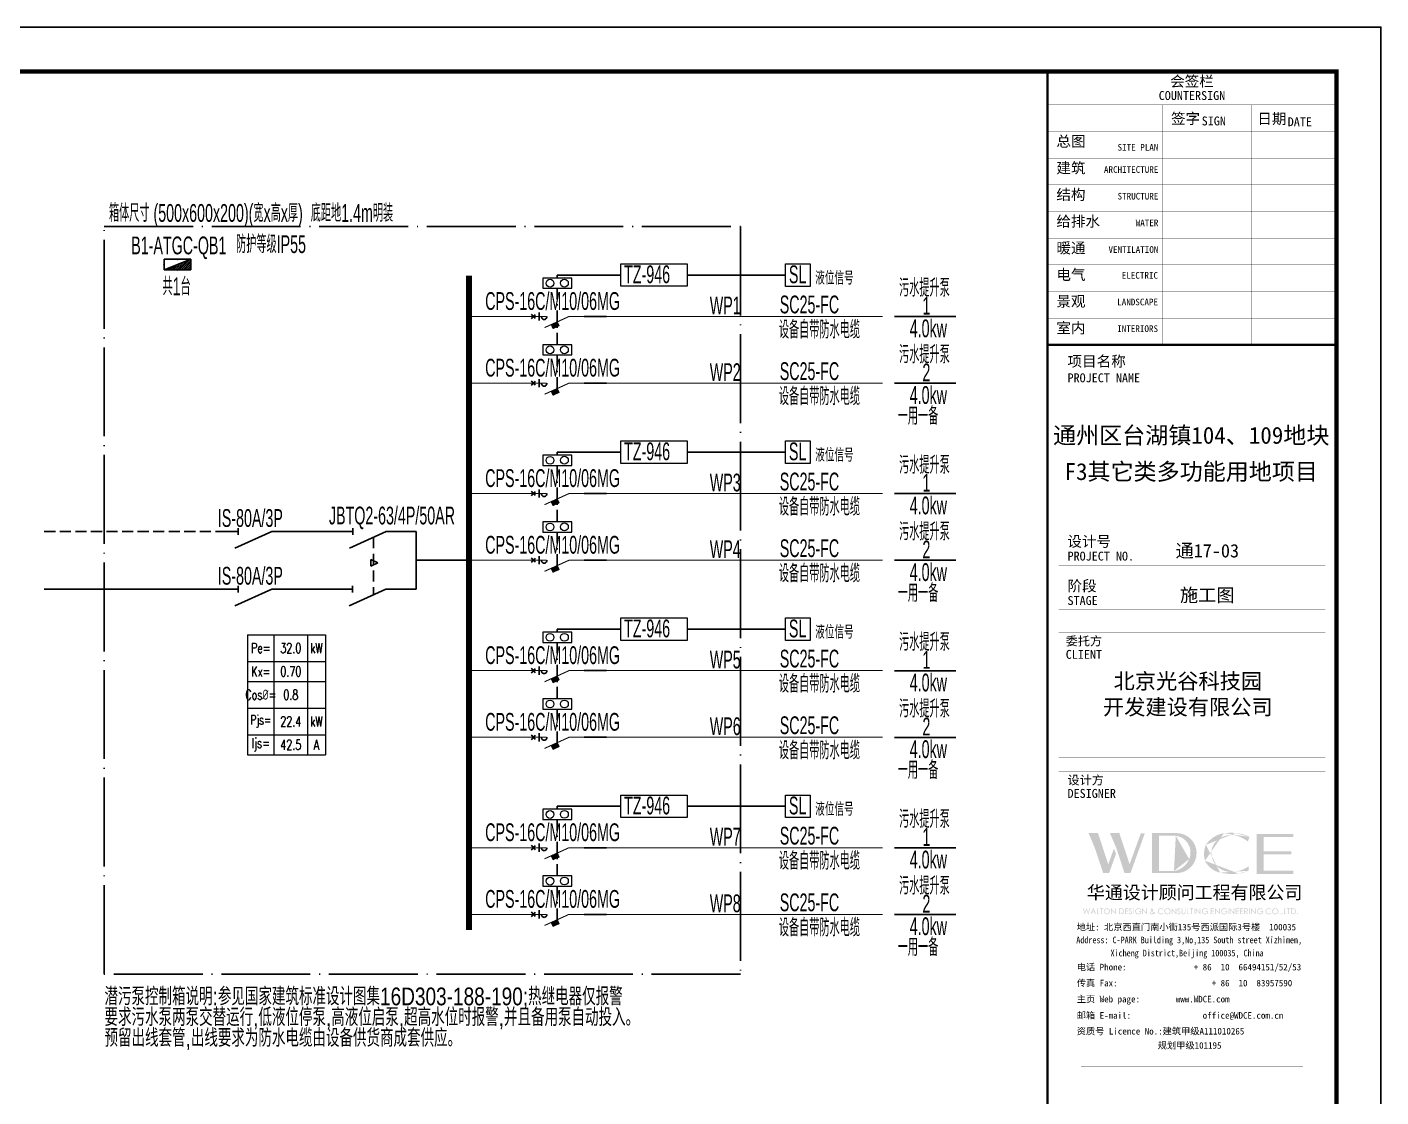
# Model space of a CAD drawing. Extents: x 776418 to 2076422, y -1170708 to 498544.
# Drawn here: x 983075 to 1013531, y -764320 to -740248 of the extents above; entities that cross this region are included whole.
import ezdxf
from ezdxf.enums import TextEntityAlignment as Align

# ---------------------------------------------------------------- set-up
doc = ezdxf.new("R2010")
doc.units = 0
doc.header["$LTSCALE"] = 1000
doc.header["$MEASUREMENT"] = 0
for name, pattern in [('CONTINOUS', [0]), ('DASH', [0.35, 0.25, -0.1]), ('DASHDOT2', [0.5, 0.25, -0.125, 0, -0.125]), ('DOTE', [2.42, 2, -0.2, 0.02, -0.2]), ('HIDDEN', [0.375, 0.25, -0.125])]:
    doc.linetypes.add(name, pattern=pattern)
doc.layers.get('0').update_dxf_attribs({"linetype": 'CONTINUOUS'})
doc.layers.get('Defpoints').update_dxf_attribs({"linetype": 'CONTINUOUS'})
for name, color, linetype in [('D-TEXT', 7, 'CONTINUOUS'), ('DQ', 255, 'CONTINOUS'), ('ELEMENT', 3, 'CONTINUOUS'), ('EQUIP-箱柜', 3, 'CONTINUOUS'), ('SHEET_LINE', 6, 'CONTINUOUS'), ('SHEET_TEXT', 7, 'CONTINUOUS'), ('TEL_TITLE', 7, 'CONTINUOUS'), ('WIRE-母线', 6, 'CONTINUOUS'), ('WIRE-照明', 1, 'CONTINUOUS'), ('WIRE-系统', 4, 'CONTINUOUS'), ('字', 7, 'CONTINUOUS')]:
    doc.layers.add(name, color=color, linetype=linetype)
doc.layers.add('层1', color=7, linetype='CONTINUOUS', lineweight=0)
doc.styles.add('_JD', font='ros.shx', dxfattribs={"width": 0.8, "bigfont": 'JD.shx'})
doc.styles.add('_TCH_LABEL', font='COMPLEX', dxfattribs={"bigfont": 'GBCBIG'})
doc.styles.add('_TEL_DIM', font='SIMPLEX', dxfattribs={"width": 0.7, "height": 3.5, "bigfont": 'HZTXT'})
doc.styles.add('DIM_FONT', font='SIMPLEX', dxfattribs={"width": 0.7, "bigfont": 'GBCBIG'})
doc.styles.get("Standard").update_dxf_attribs({"font": 'gbenor.shx', "bigfont": 'gbcbig.shx'})
doc.styles.add('华文细黑', font='STXIHEI.TTF')

# ---------------------------------------------------------------- blocks, each defined once
blk = doc.blocks.new('A$C69861949')
at = {"ltscale": 0.001}
h = blk.add_hatch(color=1, dxfattribs=at)
edge = h.paths.add_edge_path()
edge.add_line((6.19, 4.5), (5.72, 5.69))
edge.add_line((5.72, 5.69), (4.44, 2.16))
edge.add_line((4.44, 2.16), (2.13, 9.19))
edge.add_line((2.13, 9.19), (0, 9.19))
edge.add_arc((-16.38, 0.19), 18.69, 17.5872, 28.7762, ccw=False)
edge.add_line((1.43, 5.84), (3.29, 0.2))
edge.add_line((3.29, 0.2), (4.63, 0.2))
edge.add_line((4.63, 0.2), (6.19, 4.5))
h = blk.add_hatch(color=256, dxfattribs=at)
edge = h.paths.add_edge_path()
edge.add_line((12.68, 9.16), (11.78, 9.16))
edge.add_line((11.78, 9.16), (9.25, 2.16))
edge.add_line((9.25, 2.16), (6.94, 9.19))
edge.add_line((6.94, 9.19), (4.81, 9.19))
edge.add_arc((-11.57, 0.19), 18.69, 17.5872, 28.7762, ccw=False)
edge.add_line((6.25, 5.84), (8.1, 0.2))
edge.add_line((8.1, 0.2), (9.45, 0.2))
edge.add_line((9.45, 0.2), (12.68, 9.16))
h = blk.add_hatch(color=256, dxfattribs=at)
edge = h.paths.add_edge_path(flags=16)
edge.add_line((15.83, 8.57), (19.63, 8.57))
edge.add_arc((19.17, 4.82), 3.78, -23.1418, 82.9442, ccw=False)
edge.add_arc((18.56, 5.02), 4.42, 278.685, 337.5263, ccw=False)
edge.add_line((19.22, 0.65), (15.83, 0.65))
edge.add_line((15.83, 0.65), (15.83, 8.57))
edge = h.paths.add_edge_path()
edge.add_line((19.82, 9.18), (14.31, 9.18))
edge.add_line((14.31, 9.18), (14.31, 0.18))
edge.add_line((14.31, 0.18), (19.82, 0.18))
edge.add_arc((19.82, 4.68), 4.5, 270, 450)
h = blk.add_hatch(color=256, dxfattribs=at)
edge = h.paths.add_edge_path()
edge.add_arc((32.12, 5.29), 4.85, 246.0393, 272.6902)
edge.add_arc((32.04, 6.93), 6.49, 272.7072, 286.0208)
edge.add_arc((32.38, 6.77), 6.25, 283.4194, 305.53)
edge.add_line((36.01, 1.68), (36.01, 0.69))
edge.add_arc((32.99, 7.2), 7.17, 276.4266, 294.9218, ccw=False)
edge.add_arc((32.35, 12.88), 12.89, 257.7178, 276.4266, ccw=False)
edge.add_arc((30.66, 5.12), 4.95, 205.7856, 257.7178, ccw=False)
edge.add_arc((31.4, 4.47), 5.41, 157.6279, 196.1138, ccw=False)
edge.add_arc((31.4, 3.21), 6.01, 98.7561, 146.4478, ccw=False)
edge.add_arc((31.98, -1.34), 10.59, 83.9971, 98.116, ccw=False)
edge.add_arc((32.42, 0.85), 8.38, 63.158, 85.4353, ccw=False)
edge.add_line((36.21, 8.32), (35.86, 7.28))
edge.add_arc((31.06, 1.12), 7.81, 52.0262, 73.2155)
edge.add_arc((32.2, 4.92), 3.84, 73.2155, 96.604)
edge.add_arc((32.39, 3.31), 5.47, 96.604, 125.55)
edge.add_arc((31.35, 4.76), 3.68, 125.55, 164.03)
edge.add_arc((31.71, 4.66), 4.06, 164.03, 213.6257)
edge.add_arc((31.98, 4.83), 4.37, 213.6257, 245.272)
blk.add_hatch(color=256, dxfattribs=at).paths.add_polyline_path([(45.65, 5.06), (39.44, 5.06), (39.44, 8.3), (46.09, 8.3), (46.09, 9.01), (37.82, 9.01), (37.82, 0), (46.09, 0), (46.09, 0.7), (39.44, 0.7), (39.44, 4.41), (45.65, 4.41)])
blk = doc.blocks.new('A$C51FB5BAD')
at = {"layer": 'SHEET_TEXT'}
h = blk.add_hatch(color=256, dxfattribs=at)
h.paths.add_polyline_path([(-886, -18950), (-883, -18943), (-875, -18940), (-867, -18943), (-864, -18950), (-867, -18958), (-875, -18961), (-883, -18958)])
h.paths.add_polyline_path([(-994, -18829), (-1021, -18829), (-1021, -18959), (-980, -18959), (-972, -18959), (-959, -18957), (-949, -18955), (-941, -18951), (-1009, -18947), (-1009, -18842), (-999, -18842), (-943, -18838), (-954, -18833), (-959, -18832), (-968, -18830), (-980, -18829)])
h.paths.add_polyline_path([(-943, -18838), (-999, -18842), (-997, -18842), (-984, -18842), (-973, -18843), (-964, -18844), (-963, -18844), (-952, -18848), (-943, -18854), (-943, -18854), (-935, -18862), (-930, -18872), (-929, -18874), (-926, -18884), (-925, -18896), (-925, -18896), (-926, -18908), (-929, -18918), (-934, -18927), (-941, -18935), (-949, -18941), (-959, -18944), (-960, -18944), (-968, -18946), (-980, -18946), (-994, -18947), (-1009, -18947), (-941, -18951), (-933, -18946), (-926, -18938), (-919, -18929), (-919, -18928), (-915, -18918), (-913, -18907), (-912, -18896), (-912, -18889), (-914, -18878), (-917, -18868), (-918, -18864), (-924, -18854), (-931, -18846), (-934, -18844)])
h.paths.add_polyline_path([(-1040, -18829), (-1111, -18829), (-1111, -18842), (-1082, -18842), (-1082, -18959), (-1069, -18959), (-1069, -18842), (-1040, -18842)])
h.paths.add_polyline_path([(-1168, -18829), (-1181, -18829), (-1181, -18959), (-1118, -18959), (-1118, -18946), (-1168, -18946)])
h.paths.add_polyline_path([(-1221, -18935), (-1209, -18941), (-1227, -18974), (-1236, -18970)])
h.paths.add_polyline_path([(-1281, -18950), (-1277, -18943), (-1270, -18940), (-1262, -18943), (-1259, -18950), (-1262, -18958), (-1270, -18961), (-1277, -18958)])
h.paths.add_polyline_path([(-1377, -18826), (-1378, -18826), (-1390, -18827), (-1400, -18830), (-1410, -18835), (-1412, -18836), (-1376, -18838), (-1365, -18839), (-1355, -18842), (-1346, -18848), (-1337, -18855), (-1330, -18863), (-1325, -18872), (-1322, -18883), (-1321, -18894), (-1321, -18894), (-1322, -18906), (-1325, -18916), (-1330, -18925), (-1337, -18934), (-1345, -18941), (-1354, -18946), (-1365, -18949), (-1376, -18949), (-1339, -18952), (-1330, -18945), (-1323, -18938), (-1316, -18928), (-1315, -18926), (-1311, -18916), (-1308, -18905), (-1307, -18894), (-1307, -18891), (-1309, -18880), (-1312, -18870), (-1316, -18860), (-1318, -18857), (-1324, -18849), (-1332, -18841), (-1341, -18835), (-1344, -18833), (-1354, -18829), (-1365, -18827)])
h.paths.add_polyline_path([(-1412, -18836), (-1421, -18843), (-1429, -18851), (-1435, -18860), (-1436, -18862), (-1441, -18873), (-1443, -18883), (-1444, -18895), (-1444, -18897), (-1443, -18908), (-1440, -18919), (-1435, -18929), (-1434, -18930), (-1427, -18939), (-1419, -18947), (-1410, -18953), (-1407, -18954), (-1397, -18959), (-1387, -18961), (-1375, -18962), (-1373, -18962), (-1362, -18961), (-1351, -18958), (-1341, -18953), (-1339, -18952), (-1376, -18949), (-1386, -18949), (-1396, -18946), (-1406, -18941), (-1414, -18933), (-1421, -18925), (-1426, -18916), (-1429, -18906), (-1431, -18895), (-1431, -18894), (-1429, -18883), (-1426, -18873), (-1422, -18863), (-1415, -18855), (-1407, -18848), (-1398, -18843), (-1387, -18840), (-1376, -18838)])
h.paths.add_polyline_path([(-1521, -18826), (-1525, -18826), (-1536, -18827), (-1547, -18830), (-1557, -18835), (-1559, -18836), (-1521, -18838), (-1511, -18839), (-1500, -18842), (-1491, -18846), (-1482, -18853), (-1474, -18861), (-1464, -18853), (-1471, -18846), (-1479, -18839), (-1489, -18833), (-1499, -18829), (-1510, -18827)])
h.paths.add_polyline_path([(-1559, -18836), (-1568, -18842), (-1576, -18850), (-1582, -18859), (-1583, -18861), (-1588, -18871), (-1590, -18882), (-1591, -18893), (-1590, -18905), (-1588, -18915), (-1584, -18925), (-1579, -18934), (-1571, -18943), (-1571, -18943), (-1563, -18950), (-1520, -18950), (-1521, -18950), (-1533, -18949), (-1543, -18946), (-1553, -18941), (-1561, -18934), (-1561, -18934), (-1568, -18925), (-1574, -18916), (-1576, -18906), (-1577, -18894), (-1577, -18894), (-1576, -18883), (-1573, -18873), (-1568, -18863), (-1561, -18855), (-1560, -18855), (-1552, -18848), (-1542, -18843), (-1532, -18840), (-1521, -18838)])
h.paths.add_polyline_path([(-1474, -18929), (-1481, -18935), (-1489, -18941), (-1499, -18946), (-1509, -18949), (-1520, -18950), (-1563, -18950), (-1554, -18955), (-1544, -18959), (-1533, -18961), (-1521, -18962), (-1510, -18961), (-1499, -18959), (-1489, -18955), (-1481, -18951), (-1472, -18945), (-1464, -18936)])
h.paths.add_polyline_path([(-1713, -18826), (-1715, -18826), (-1727, -18827), (-1737, -18829), (-1747, -18833), (-1756, -18839), (-1764, -18846), (-1770, -18853), (-1776, -18862), (-1781, -18872), (-1783, -18883), (-1784, -18894), (-1784, -18903), (-1781, -18914), (-1777, -18924), (-1771, -18933), (-1764, -18942), (-1761, -18944), (-1753, -18951), (-1711, -18950), (-1714, -18950), (-1725, -18948), (-1735, -18945), (-1745, -18940), (-1753, -18933), (-1754, -18933), (-1761, -18924), (-1766, -18914), (-1769, -18904), (-1770, -18893), (-1770, -18887), (-1768, -18876), (-1763, -18866), (-1759, -18860), (-1751, -18852), (-1741, -18846), (-1734, -18843), (-1723, -18840), (-1712, -18839), (-1672, -18837), (-1681, -18832), (-1692, -18829), (-1702, -18827)])
h.paths.add_polyline_path([(-1672, -18837), (-1712, -18839), (-1709, -18839), (-1698, -18841), (-1687, -18844), (-1681, -18847), (-1672, -18853), (-1663, -18860), (-1654, -18851), (-1654, -18851), (-1663, -18843)])
h.paths.add_polyline_path([(-1646, -18897), (-1702, -18897), (-1702, -18909), (-1660, -18909), (-1661, -18911), (-1664, -18922), (-1669, -18931), (-1677, -18939), (-1679, -18941), (-1689, -18946), (-1699, -18949), (-1711, -18950), (-1753, -18951), (-1744, -18956), (-1734, -18959), (-1723, -18961), (-1711, -18962), (-1703, -18962), (-1692, -18960), (-1681, -18957), (-1672, -18951), (-1664, -18945), (-1659, -18938), (-1653, -18930), (-1649, -18920), (-1647, -18909)])
h.paths.add_polyline_path([(-1918, -18829), (-1908, -18861), (-1822, -18959), (-1832, -18929)])
h.paths.add_polyline_path([(-1918, -18829), (-1921, -18829), (-1921, -18959), (-1908, -18959), (-1908, -18861)])
h.paths.add_polyline_path([(-1819, -18829), (-1832, -18829), (-1832, -18929), (-1822, -18959), (-1819, -18959)])
h.paths.add_polyline_path([(-1964, -18829), (-1951, -18829), (-1951, -18959), (-1964, -18959)])
h.paths.add_polyline_path([(-2045, -18829), (-2071, -18829), (-2071, -18959), (-2058, -18959), (-2058, -18899), (-2051, -18899), (-2020, -18898), (-2010, -18895), (-2002, -18890), (-2058, -18886), (-2058, -18842), (-2035, -18842), (-2002, -18837), (-2005, -18835), (-2016, -18831), (-2021, -18830), (-2031, -18829)])
h.paths.add_polyline_path([(-2002, -18837), (-2035, -18842), (-2032, -18842), (-2020, -18843), (-2011, -18847), (-2006, -18853), (-2004, -18864), (-2005, -18873), (-2011, -18881), (-2013, -18882), (-2023, -18885), (-2036, -18886), (-2058, -18886), (-2002, -18890), (-1996, -18884), (-1991, -18875), (-1990, -18864), (-1990, -18859), (-1993, -18849), (-1995, -18846)])
h.paths.add_polyline_path([(-2020, -18898), (-2051, -18899), (-2035, -18899), (-2032, -18899)], flags=17)
h.paths.add_polyline_path([(-2051, -18899), (-2004, -18959), (-1988, -18959), (-2035, -18899)])
h.paths.add_polyline_path([(-2094, -18829), (-2169, -18829), (-2169, -18959), (-2095, -18959), (-2095, -18946), (-2156, -18946), (-2156, -18895), (-2095, -18895), (-2095, -18882), (-2156, -18882), (-2156, -18842), (-2094, -18842)])
h.paths.add_polyline_path([(-2191, -18829), (-2265, -18829), (-2265, -18959), (-2192, -18959), (-2192, -18946), (-2252, -18946), (-2252, -18895), (-2192, -18895), (-2192, -18882), (-2252, -18882), (-2252, -18842), (-2191, -18842)])
h.paths.add_polyline_path([(-2396, -18829), (-2386, -18861), (-2300, -18959), (-2310, -18929)])
h.paths.add_polyline_path([(-2396, -18829), (-2399, -18829), (-2399, -18959), (-2386, -18959), (-2386, -18861)])
h.paths.add_polyline_path([(-2297, -18829), (-2310, -18829), (-2310, -18929), (-2300, -18959), (-2297, -18959)])
h.paths.add_polyline_path([(-2442, -18829), (-2429, -18829), (-2429, -18959), (-2442, -18959)])
h.paths.add_polyline_path([(-2523, -18826), (-2525, -18826), (-2536, -18827), (-2547, -18829), (-2557, -18833), (-2566, -18839), (-2574, -18846), (-2580, -18853), (-2586, -18862), (-2590, -18872), (-2593, -18883), (-2594, -18894), (-2593, -18903), (-2591, -18914), (-2587, -18924), (-2581, -18933), (-2574, -18942), (-2571, -18944), (-2563, -18951), (-2520, -18950), (-2524, -18950), (-2535, -18948), (-2545, -18945), (-2554, -18940), (-2563, -18933), (-2563, -18933), (-2571, -18924), (-2576, -18914), (-2579, -18904), (-2580, -18893), (-2580, -18887), (-2577, -18876), (-2572, -18866), (-2568, -18860), (-2560, -18852), (-2551, -18846), (-2544, -18843), (-2533, -18840), (-2522, -18839), (-2482, -18837), (-2491, -18832), (-2501, -18829), (-2512, -18827)])
h.paths.add_polyline_path([(-2482, -18837), (-2522, -18839), (-2519, -18839), (-2508, -18841), (-2497, -18844), (-2491, -18847), (-2482, -18853), (-2473, -18860), (-2463, -18851), (-2463, -18851), (-2472, -18843)])
h.paths.add_polyline_path([(-2455, -18897), (-2511, -18897), (-2511, -18909), (-2470, -18909), (-2470, -18911), (-2474, -18922), (-2479, -18931), (-2487, -18939), (-2489, -18941), (-2498, -18946), (-2509, -18949), (-2520, -18950), (-2563, -18951), (-2554, -18956), (-2544, -18959), (-2533, -18961), (-2521, -18962), (-2513, -18962), (-2501, -18960), (-2491, -18957), (-2482, -18951), (-2474, -18945), (-2468, -18938), (-2463, -18930), (-2459, -18920), (-2456, -18909)])
h.paths.add_polyline_path([(-2728, -18829), (-2718, -18861), (-2632, -18959), (-2642, -18929)])
h.paths.add_polyline_path([(-2728, -18829), (-2731, -18829), (-2731, -18959), (-2718, -18959), (-2718, -18861)])
h.paths.add_polyline_path([(-2629, -18829), (-2642, -18829), (-2642, -18929), (-2632, -18959), (-2629, -18959)])
h.paths.add_polyline_path([(-2753, -18829), (-2828, -18829), (-2828, -18959), (-2754, -18959), (-2754, -18946), (-2815, -18946), (-2815, -18895), (-2754, -18895), (-2754, -18882), (-2815, -18882), (-2815, -18842), (-2753, -18842)])
h.paths.add_polyline_path([(-2956, -18826), (-2958, -18826), (-2969, -18827), (-2980, -18829), (-2990, -18833), (-2999, -18839), (-3007, -18846), (-3013, -18853), (-3019, -18862), (-3023, -18872), (-3026, -18883), (-3027, -18894), (-3026, -18903), (-3024, -18914), (-3020, -18924), (-3014, -18933), (-3007, -18942), (-3004, -18944), (-2996, -18951), (-2953, -18950), (-2957, -18950), (-2968, -18948), (-2978, -18945), (-2988, -18940), (-2996, -18933), (-2996, -18933), (-3004, -18924), (-3009, -18914), (-3012, -18904), (-3013, -18893), (-3013, -18887), (-3010, -18876), (-3005, -18866), (-3001, -18860), (-2994, -18852), (-2984, -18846), (-2977, -18843), (-2966, -18840), (-2955, -18839), (-2915, -18837), (-2924, -18832), (-2934, -18829), (-2945, -18827)])
h.paths.add_polyline_path([(-2915, -18837), (-2955, -18839), (-2952, -18839), (-2941, -18841), (-2930, -18844), (-2924, -18847), (-2915, -18853), (-2906, -18860), (-2896, -18851), (-2897, -18851), (-2905, -18843)])
h.paths.add_polyline_path([(-2888, -18897), (-2945, -18897), (-2945, -18909), (-2903, -18909), (-2903, -18911), (-2907, -18922), (-2912, -18931), (-2920, -18939), (-2922, -18941), (-2932, -18946), (-2942, -18949), (-2953, -18950), (-2996, -18951), (-2987, -18956), (-2977, -18959), (-2966, -18961), (-2954, -18962), (-2946, -18962), (-2934, -18960), (-2924, -18957), (-2915, -18951), (-2907, -18945), (-2901, -18938), (-2896, -18930), (-2892, -18920), (-2889, -18909)])
h.paths.add_polyline_path([(-3161, -18829), (-3151, -18861), (-3065, -18959), (-3075, -18929)])
h.paths.add_polyline_path([(-3161, -18829), (-3164, -18829), (-3164, -18959), (-3151, -18959), (-3151, -18861)])
h.paths.add_polyline_path([(-3062, -18829), (-3075, -18829), (-3075, -18929), (-3065, -18959), (-3062, -18959)])
h.paths.add_polyline_path([(-3207, -18829), (-3194, -18829), (-3194, -18959), (-3207, -18959)])
h.paths.add_polyline_path([(-3224, -18829), (-3295, -18829), (-3295, -18842), (-3266, -18842), (-3266, -18959), (-3253, -18959), (-3253, -18842), (-3224, -18842)])
h.paths.add_polyline_path([(-3352, -18829), (-3365, -18829), (-3365, -18959), (-3302, -18959), (-3302, -18946), (-3352, -18946)])
h.paths.add_polyline_path([(-3398, -18829), (-3410, -18829), (-3410, -18907), (-3411, -18919), (-3412, -18928), (-3412, -18929), (-3417, -18939), (-3418, -18940), (-3427, -18947), (-3429, -18948), (-3440, -18950), (-3468, -18953), (-3459, -18959), (-3450, -18961), (-3439, -18962), (-3436, -18962), (-3425, -18960), (-3415, -18955), (-3415, -18955), (-3407, -18947), (-3401, -18938), (-3400, -18931), (-3398, -18921), (-3398, -18907)])
h.paths.add_polyline_path([(-3470, -18829), (-3483, -18829), (-3483, -18907), (-3483, -18914), (-3482, -18926), (-3481, -18935), (-3479, -18939), (-3473, -18949), (-3468, -18953), (-3440, -18950), (-3444, -18950), (-3455, -18946), (-3457, -18945), (-3465, -18937), (-3466, -18936), (-3470, -18926), (-3470, -18920), (-3470, -18907)])
h.paths.add_polyline_path([(-3547, -18826), (-3550, -18826), (-3561, -18829), (-3570, -18835), (-3571, -18836), (-3577, -18845), (-3579, -18856), (-3579, -18857), (-3576, -18868), (-3576, -18870), (-3569, -18879), (-3569, -18879), (-3562, -18885), (-3552, -18894), (-3546, -18898), (-3537, -18906), (-3531, -18912), (-3528, -18917), (-3525, -18927), (-3526, -18934), (-3532, -18943), (-3538, -18947), (-3549, -18949), (-3575, -18951), (-3567, -18957), (-3558, -18961), (-3547, -18962), (-3541, -18962), (-3531, -18958), (-3522, -18952), (-3518, -18947), (-3513, -18938), (-3511, -18927), (-3513, -18917), (-3518, -18907), (-3523, -18901), (-3530, -18894), (-3540, -18886), (-3545, -18882), (-3555, -18874), (-3561, -18868), (-3562, -18866), (-3565, -18856), (-3565, -18853), (-3560, -18844), (-3558, -18842), (-3548, -18839), (-3521, -18838), (-3529, -18831), (-3536, -18828)])
h.paths.add_polyline_path([(-3521, -18838), (-3548, -18839), (-3544, -18840), (-3534, -18844), (-3531, -18846), (-3524, -18855), (-3513, -18847)], flags=17)
h.paths.add_polyline_path([(-3576, -18928), (-3587, -18935), (-3582, -18943), (-3575, -18951), (-3549, -18949), (-3552, -18949), (-3561, -18946), (-3569, -18939)])
h.paths.add_polyline_path([(-3704, -18829), (-3694, -18861), (-3608, -18959), (-3618, -18929)])
h.paths.add_polyline_path([(-3704, -18829), (-3707, -18829), (-3707, -18959), (-3694, -18959), (-3694, -18861)])
h.paths.add_polyline_path([(-3605, -18829), (-3618, -18829), (-3618, -18929), (-3608, -18959), (-3605, -18959)])
h.paths.add_polyline_path([(-3802, -18826), (-3804, -18826), (-3815, -18827), (-3826, -18830), (-3836, -18835), (-3838, -18836), (-3802, -18838), (-3791, -18839), (-3781, -18842), (-3772, -18848), (-3763, -18855), (-3756, -18863), (-3751, -18872), (-3748, -18883), (-3747, -18894), (-3747, -18894), (-3748, -18906), (-3751, -18916), (-3756, -18925), (-3763, -18934), (-3771, -18941), (-3780, -18946), (-3791, -18949), (-3802, -18949), (-3765, -18952), (-3756, -18945), (-3748, -18938), (-3742, -18928), (-3741, -18926), (-3737, -18916), (-3734, -18905), (-3733, -18894), (-3733, -18891), (-3734, -18880), (-3737, -18870), (-3742, -18860), (-3743, -18857), (-3750, -18849), (-3758, -18841), (-3767, -18835), (-3770, -18833), (-3780, -18829), (-3791, -18827)])
h.paths.add_polyline_path([(-3838, -18836), (-3847, -18843), (-3855, -18851), (-3861, -18860), (-3862, -18862), (-3866, -18873), (-3869, -18883), (-3870, -18895), (-3870, -18897), (-3869, -18908), (-3866, -18919), (-3861, -18929), (-3860, -18930), (-3853, -18939), (-3845, -18947), (-3836, -18953), (-3833, -18954), (-3823, -18959), (-3813, -18961), (-3801, -18962), (-3799, -18962), (-3788, -18961), (-3777, -18958), (-3767, -18953), (-3765, -18952), (-3802, -18949), (-3812, -18949), (-3822, -18946), (-3832, -18941), (-3840, -18933), (-3847, -18925), (-3852, -18916), (-3855, -18906), (-3856, -18895), (-3856, -18894), (-3855, -18883), (-3852, -18873), (-3848, -18863), (-3841, -18855), (-3833, -18848), (-3823, -18843), (-3813, -18840), (-3802, -18838)])
h.paths.add_polyline_path([(-3947, -18826), (-3951, -18826), (-3962, -18827), (-3973, -18830), (-3983, -18835), (-3985, -18836), (-3947, -18838), (-3937, -18839), (-3926, -18842), (-3917, -18846), (-3908, -18853), (-3900, -18861), (-3890, -18853), (-3896, -18846), (-3905, -18839), (-3915, -18833), (-3925, -18829), (-3936, -18827)])
h.paths.add_polyline_path([(-3985, -18836), (-3994, -18842), (-4001, -18850), (-4008, -18859), (-4009, -18861), (-4014, -18871), (-4016, -18882), (-4017, -18893), (-4016, -18905), (-4014, -18915), (-4010, -18925), (-4004, -18934), (-3997, -18943), (-3997, -18943), (-3989, -18950), (-3946, -18950), (-3947, -18950), (-3959, -18949), (-3969, -18946), (-3979, -18941), (-3987, -18934), (-3987, -18934), (-3994, -18925), (-3999, -18916), (-4002, -18906), (-4003, -18894), (-4003, -18894), (-4002, -18883), (-3999, -18873), (-3994, -18863), (-3987, -18855), (-3986, -18855), (-3978, -18848), (-3968, -18843), (-3958, -18840), (-3947, -18838)])
h.paths.add_polyline_path([(-3900, -18929), (-3907, -18935), (-3915, -18941), (-3925, -18946), (-3935, -18949), (-3946, -18950), (-3989, -18950), (-3980, -18955), (-3969, -18959), (-3959, -18961), (-3947, -18962), (-3936, -18961), (-3925, -18959), (-3915, -18955), (-3907, -18951), (-3898, -18945), (-3890, -18936)])
h.paths.add_polyline_path([(-4149, -18834), (-4150, -18834), (-4161, -18836), (-4170, -18840), (-4176, -18847), (-4179, -18857), (-4179, -18859), (-4175, -18870), (-4175, -18870), (-4170, -18878), (-4162, -18888), (-4170, -18894), (-4153, -18898), (-4120, -18933), (-4124, -18935), (-4134, -18942), (-4142, -18946), (-4148, -18948), (-4158, -18950), (-4184, -18954), (-4181, -18956), (-4171, -18961), (-4160, -18962), (-4160, -18962), (-4148, -18961), (-4138, -18958), (-4132, -18955), (-4122, -18949), (-4111, -18942), (-4094, -18940), (-4101, -18933), (-4095, -18928), (-4111, -18924), (-4144, -18890), (-4140, -18887), (-4152, -18881), (-4156, -18875), (-4163, -18865), (-4166, -18858), (-4161, -18849), (-4160, -18849), (-4150, -18846), (-4129, -18841), (-4129, -18841), (-4138, -18836)])
h.paths.add_polyline_path([(-4129, -18841), (-4150, -18846), (-4149, -18846), (-4139, -18849), (-4134, -18857), (-4135, -18863), (-4141, -18871), (-4152, -18881), (-4140, -18887), (-4131, -18879), (-4125, -18871), (-4123, -18868), (-4121, -18857), (-4122, -18850)], flags=17)
h.paths.add_polyline_path([(-4170, -18894), (-4178, -18902), (-4185, -18910), (-4186, -18912), (-4191, -18922), (-4193, -18932), (-4193, -18934), (-4190, -18945), (-4184, -18954), (-4158, -18950), (-4164, -18949), (-4174, -18944), (-4176, -18941), (-4180, -18931), (-4180, -18928), (-4175, -18918), (-4172, -18914), (-4164, -18907), (-4153, -18898)])
h.paths.add_polyline_path([(-4095, -18911), (-4101, -18916), (-4111, -18924), (-4095, -18928), (-4086, -18920)])
h.paths.add_polyline_path([(-4094, -18940), (-4111, -18942), (-4095, -18959), (-4077, -18959), (-4078, -18957), (-4087, -18948)])
h.paths.add_polyline_path([(-4369, -18829), (-4358, -18861), (-4273, -18959), (-4283, -18929)])
h.paths.add_polyline_path([(-4369, -18829), (-4372, -18829), (-4372, -18959), (-4358, -18959), (-4358, -18861)])
h.paths.add_polyline_path([(-4270, -18829), (-4283, -18829), (-4283, -18929), (-4273, -18959), (-4270, -18959)])
h.paths.add_polyline_path([(-4454, -18826), (-4456, -18826), (-4468, -18827), (-4479, -18829), (-4489, -18833), (-4497, -18839), (-4506, -18846), (-4512, -18853), (-4518, -18862), (-4522, -18872), (-4525, -18883), (-4526, -18894), (-4525, -18903), (-4523, -18914), (-4518, -18924), (-4513, -18933), (-4505, -18942), (-4503, -18944), (-4495, -18951), (-4452, -18950), (-4456, -18950), (-4467, -18948), (-4477, -18945), (-4486, -18940), (-4495, -18933), (-4495, -18933), (-4502, -18924), (-4508, -18914), (-4511, -18904), (-4512, -18893), (-4511, -18887), (-4509, -18876), (-4504, -18866), (-4500, -18860), (-4492, -18852), (-4483, -18846), (-4475, -18843), (-4465, -18840), (-4454, -18839), (-4413, -18837), (-4423, -18832), (-4433, -18829), (-4443, -18827)])
h.paths.add_polyline_path([(-4413, -18837), (-4454, -18839), (-4450, -18839), (-4440, -18841), (-4429, -18844), (-4423, -18847), (-4414, -18853), (-4405, -18860), (-4395, -18851), (-4395, -18851), (-4404, -18843)])
h.paths.add_polyline_path([(-4387, -18897), (-4443, -18897), (-4443, -18909), (-4402, -18909), (-4402, -18911), (-4405, -18922), (-4411, -18931), (-4419, -18939), (-4421, -18941), (-4430, -18946), (-4440, -18949), (-4452, -18950), (-4495, -18951), (-4486, -18956), (-4475, -18959), (-4464, -18961), (-4452, -18962), (-4444, -18962), (-4433, -18960), (-4423, -18957), (-4414, -18951), (-4406, -18945), (-4400, -18938), (-4395, -18930), (-4391, -18920), (-4388, -18909)])
h.paths.add_polyline_path([(-4572, -18829), (-4559, -18829), (-4559, -18959), (-4572, -18959)])
h.paths.add_polyline_path([(-4634, -18826), (-4637, -18826), (-4647, -18829), (-4656, -18835), (-4658, -18836), (-4663, -18845), (-4665, -18856), (-4665, -18857), (-4663, -18868), (-4662, -18870), (-4656, -18879), (-4656, -18879), (-4649, -18885), (-4638, -18894), (-4633, -18898), (-4624, -18906), (-4618, -18912), (-4614, -18917), (-4612, -18927), (-4613, -18934), (-4618, -18943), (-4625, -18947), (-4636, -18949), (-4661, -18951), (-4653, -18957), (-4644, -18961), (-4634, -18962), (-4627, -18962), (-4617, -18958), (-4608, -18952), (-4604, -18947), (-4599, -18938), (-4597, -18927), (-4599, -18917), (-4605, -18907), (-4609, -18901), (-4617, -18894), (-4627, -18886), (-4632, -18882), (-4642, -18874), (-4647, -18868), (-4649, -18866), (-4652, -18856), (-4652, -18853), (-4647, -18844), (-4645, -18842), (-4634, -18839), (-4607, -18838), (-4615, -18831), (-4623, -18828)])
h.paths.add_polyline_path([(-4607, -18838), (-4634, -18839), (-4631, -18840), (-4621, -18844), (-4618, -18846), (-4610, -18855), (-4600, -18847)], flags=17)
h.paths.add_polyline_path([(-4662, -18928), (-4673, -18935), (-4669, -18943), (-4661, -18951), (-4636, -18949), (-4639, -18949), (-4647, -18946), (-4655, -18939)])
h.paths.add_polyline_path([(-4682, -18829), (-4757, -18829), (-4757, -18959), (-4683, -18959), (-4683, -18946), (-4744, -18946), (-4744, -18895), (-4683, -18895), (-4683, -18882), (-4744, -18882), (-4744, -18842), (-4682, -18842)])
h.paths.add_polyline_path([(-4864, -18829), (-4891, -18829), (-4891, -18959), (-4850, -18959), (-4842, -18959), (-4830, -18957), (-4820, -18955), (-4811, -18951), (-4879, -18947), (-4879, -18842), (-4870, -18842), (-4813, -18838), (-4824, -18833), (-4829, -18832), (-4839, -18830), (-4850, -18829)])
h.paths.add_polyline_path([(-4813, -18838), (-4870, -18842), (-4867, -18842), (-4854, -18842), (-4843, -18843), (-4834, -18844), (-4833, -18844), (-4823, -18848), (-4813, -18854), (-4813, -18854), (-4805, -18862), (-4800, -18872), (-4799, -18874), (-4796, -18884), (-4795, -18896), (-4795, -18896), (-4796, -18908), (-4799, -18918), (-4804, -18927), (-4811, -18935), (-4819, -18941), (-4830, -18944), (-4830, -18944), (-4839, -18946), (-4850, -18946), (-4864, -18947), (-4879, -18947), (-4811, -18951), (-4804, -18946), (-4796, -18938), (-4790, -18929), (-4789, -18928), (-4785, -18918), (-4783, -18907), (-4782, -18896), (-4782, -18889), (-4784, -18878), (-4787, -18868), (-4789, -18864), (-4794, -18854), (-4801, -18846), (-4804, -18844)])
h.paths.add_polyline_path([(-5067, -18829), (-5057, -18861), (-4971, -18959), (-4981, -18929)])
h.paths.add_polyline_path([(-5067, -18829), (-5070, -18829), (-5070, -18959), (-5057, -18959), (-5057, -18861)])
h.paths.add_polyline_path([(-4968, -18829), (-4981, -18829), (-4981, -18929), (-4971, -18959), (-4968, -18959)])
h.paths.add_polyline_path([(-5165, -18826), (-5167, -18826), (-5178, -18827), (-5189, -18830), (-5199, -18835), (-5201, -18836), (-5165, -18838), (-5154, -18839), (-5144, -18842), (-5134, -18848), (-5125, -18855), (-5119, -18863), (-5114, -18872), (-5110, -18883), (-5109, -18894), (-5109, -18894), (-5110, -18906), (-5114, -18916), (-5118, -18925), (-5125, -18934), (-5133, -18941), (-5143, -18946), (-5153, -18949), (-5165, -18949), (-5128, -18952), (-5119, -18945), (-5111, -18938), (-5105, -18928), (-5104, -18926), (-5099, -18916), (-5097, -18905), (-5096, -18894), (-5096, -18891), (-5097, -18880), (-5100, -18870), (-5105, -18860), (-5106, -18857), (-5113, -18849), (-5121, -18841), (-5130, -18835), (-5133, -18833), (-5143, -18829), (-5154, -18827)])
h.paths.add_polyline_path([(-5201, -18836), (-5210, -18843), (-5217, -18851), (-5224, -18860), (-5225, -18862), (-5229, -18873), (-5232, -18883), (-5233, -18895), (-5232, -18897), (-5231, -18908), (-5228, -18919), (-5223, -18929), (-5222, -18930), (-5216, -18939), (-5208, -18947), (-5198, -18953), (-5196, -18954), (-5186, -18959), (-5175, -18961), (-5164, -18962), (-5161, -18962), (-5150, -18961), (-5140, -18958), (-5130, -18953), (-5128, -18952), (-5165, -18949), (-5175, -18949), (-5185, -18946), (-5194, -18941), (-5203, -18933), (-5210, -18925), (-5215, -18916), (-5218, -18906), (-5219, -18895), (-5219, -18894), (-5218, -18883), (-5215, -18873), (-5210, -18863), (-5203, -18855), (-5195, -18848), (-5186, -18843), (-5176, -18840), (-5165, -18838)])
h.paths.add_polyline_path([(-5246, -18829), (-5317, -18829), (-5317, -18842), (-5288, -18842), (-5288, -18959), (-5275, -18959), (-5275, -18842), (-5246, -18842)])
h.paths.add_polyline_path([(-5374, -18829), (-5387, -18829), (-5387, -18959), (-5324, -18959), (-5324, -18946), (-5374, -18946)])
h.paths.add_polyline_path([(-5468, -18824), (-5470, -18853), (-5448, -18901), (-5492, -18901), (-5442, -18915), (-5421, -18959), (-5408, -18959)])
h.paths.add_polyline_path([(-5468, -18824), (-5471, -18824), (-5532, -18959), (-5518, -18959), (-5498, -18915), (-5442, -18915), (-5492, -18901), (-5470, -18853)])
h.paths.add_polyline_path([(-5545, -18829), (-5558, -18829), (-5585, -18926), (-5585, -18962), (-5583, -18962)])
h.paths.add_polyline_path([(-5622, -18829), (-5623, -18861), (-5585, -18962), (-5585, -18926)])
h.paths.add_polyline_path([(-5622, -18829), (-5625, -18829), (-5662, -18926), (-5665, -18962), (-5663, -18962), (-5623, -18861)])
h.paths.add_polyline_path([(-5688, -18829), (-5702, -18829), (-5665, -18962), (-5662, -18926)])
at = {"layer": 'SHEET_LINE', "const_width": 50}
for points in [[(-6500, 0), (-6500, -6150), (0, -6150), (0, 0)], [(-6500, -57400), (0, -57400), (0, -6150), (-6500, -6150)]]:
    blk.add_lwpolyline(points, close=True, dxfattribs=at)
at = {"layer": 'SHEET_LINE', "const_width": 5}
for points in [[(-6500, -750), (0, -750)], [(-3914, -750), (-3914, -6150)], [(-1910, -750), (-1910, -6150)], [(-6500, -1350), (0, -1350)], [(-6500, -1950), (0, -1950)], [(-6500, -2550), (0, -2550)], [(-6500, -3150), (0, -3150)], [(-6500, -3750), (0, -3750)], [(-6500, -4350), (0, -4350)], [(-6500, -4950), (0, -4950)], [(-6500, -4950), (0, -4950)], [(-6500, -5550), (0, -5550)], [(-6500, -6150), (0, -6150)], [(-6250, -11113), (-250, -11113)], [(-6250, -12113), (-250, -12113)], [(-250, -15440), (-250, -12613), (-6250, -12613), (-6250, -15440)], [(-6250, -15440), (-250, -15440)], [(-6250, -15740), (-6250, -33443)], [(-6250, -15740), (-250, -15740)], [(-6250, -33443), (-250, -33443), (-250, -15740)], [(-5750, -22389), (-750, -22389)]]:
    blk.add_lwpolyline(points, dxfattribs=at)
at = {"layer": 'SHEET_TEXT', "ltscale": 0.001, "xscale": 100, "yscale": 100, "zscale": 100}
blk.add_blockref('A$C69861949', (-5578, -18053), dxfattribs=at)
at = {"layer": 'SHEET_TEXT', "style": '华文细黑'}
for s, height, p in [('会签栏', 240, (-3250, -100)), ('COUNTERSIGN', 200, (-3250, -440))]:
    blk.add_text(s, height=height, dxfattribs=at).set_placement(p, align=Align.TOP_CENTER)
for s, height, p in [('签字', 240, (-3722, -937)), ('日期', 240, (-1779, -942)), ('SIGN', 200, (-3032, -1012)), ('DATE', 200, (-1096, -1030)), ('总图', 240, (-6300, -1450)), ('建筑', 240, (-6300, -2050)), ('结构', 240, (-6300, -2650)), ('给排水', 240, (-6300, -3250)), ('暖通', 240, (-6300, -3850)), ('电气', 240, (-6300, -4450)), ('景观', 240, (-6300, -5050)), ('室内', 240, (-6300, -5650)), ('项目名称', 240, (-6050, -6400)), ('PROJECT NAME', 200, (-6050, -6792)), ('设计号', 240, (-6054, -10452)), ('PROJECT NO.', 200, (-6050, -10803)), ('阶段', 240, (-6050, -11453)), ('STAGE', 200, (-6050, -11803)), ('委托方', 200, (-6090, -12714)), ('CLIENT', 200, (-6090, -13014))]:
    blk.add_text(s, height=height, dxfattribs=at).set_placement(p, align=Align.TOP_LEFT)
for s, p in [('SITE PLAN', (-4006, -1630)), ('ARCHITECTURE', (-4006, -2130)), ('STRUCTURE', (-4006, -2730)), ('WATER', (-4006, -3330)), ('VENTILATION', (-4006, -3930)), ('ELECTRIC', (-4014, -4511)), ('LANDSCAPE', (-4014, -5111)), ('INTERIORS', (-4014, -5711))]:
    blk.add_text(s, height=150, dxfattribs=at).set_placement(p, align=Align.TOP_RIGHT)
at = {"layer": 'SHEET_TEXT', "color": 6, "style": '华文细黑'}
for s, p in [('设计方', (-6050, -15842)), ('DESIGNER', (-6050, -16142))]:
    blk.add_text(s, height=200, dxfattribs=at).set_placement(p, align=Align.TOP_LEFT)
at = {"layer": 'SHEET_TEXT', "style": '华文细黑'}
for s, height, p in [('华通设计顾问工程有限公司', 296.23, (-5615, -18619)), ('地址: 北京西直门南小街135号西派国际3号楼  100035', 148.12, (-5844, -19325)), ('电话 Phone:               + 86  10  66494151/52/53', 148.12, (-5842, -20225)), ('传真 Fax:                     + 86  10  83957590', 148.12, (-5842, -20584)), ('主页 Web page:        www.WDCE.com', 148.12, (-5842, -20945)), ('邮箱 E-mail:                office@WDCE.com.cn ', 148.12, (-5842, -21312)), ('资质号 Licence No.:建筑甲级A111010265', 148.12, (-5842, -21667)), ('规划甲级101195', 148.1, (-4020, -21987))]:
    blk.add_text(s, height=height, dxfattribs=at).set_placement(p)
at = {"layer": 'SHEET_TEXT', "style": '华文细黑', "width": 0.9}
for s, p in [('Address: C-PARK Building 3,No,135 South street Xizhimen,', (-5853, -19614)), ('Xicheng District,Beijing 100035, China', (-5083, -19909))]:
    blk.add_text(s, height=148.12, dxfattribs=at).set_placement(p)
at = {"layer": '字', "width": 78154.16, "attachment_point": 5, "style": '华文细黑'}
for s, insert, char_height in [('通州区台湖镇104、109地块', (-3267, -8206), 380), ('F3其它类多功能用地项目', (-3267, -9023), 380), ('通17-03', (-2906, -10797), 300), ('施工图', (-2906, -11797), 300), ('北京光谷科技园\\P开发建设有限公司', (-3343, -14027), 350)]:
    blk.add_mtext(s, dxfattribs=dict(at, insert=insert, char_height=char_height))
blk = doc.blocks.new('$element$00000596')
at = {"const_width": 0.0233}
for points in [[(0, 0), (0, -0.25)], [(-0.25, -0.2), (0, -0.75), (0, -1)]]:
    blk.add_lwpolyline(points, dxfattribs=at)
blk.add_arc((-0.008, -0.192), 0.0589, 81.8699, 278.1301)
at = {"flags": 9}
blk.add_attdef('S', (0, 0), '', height=0.00000667, dxfattribs=at)
blk = doc.blocks.new('KBO')
at = {"lineweight": 30}
for p, q in [((-1003, -47), (-1097, 47)), ((-1097, -47), (-1003, 47))]:
    blk.add_line(p, q, dxfattribs=at)
at = {"color": 2, "lineweight": 25}
blk.add_line((-921, 91), (-921, -91), dxfattribs=at)
at = {"color": 2}
for p, q in [((-644, -187), (-514, -129)), ((-641, -193), (-511, -135)), ((-638, -199), (-509, -141)), ((-636, -205), (-506, -147)), ((-633, -211), (-503, -153)), ((-630, -217), (-501, -159)), ((-628, -222), (-498, -165)), ((-625, -228), (-495, -171)), ((-623, -234), (-493, -177)), ((-620, -240), (-490, -182)), ((-617, -246), (-487, -188)), ((-615, -252), (-485, -194)), ((-612, -258), (-482, -200)), ((-609, -264), (-480, -206))]:
    blk.add_line(p, q, dxfattribs=at)
blk.add_lwpolyline([(-645, -183), (-515, -125), (-478, -210), (-608, -268)], close=True)
at = {"layer": 'ELEMENT', "xscale": 999.9899999999907, "yscale": 999.9899999999907, "zscale": 999.9899999999907, "rotation": 90}
blk.add_blockref('$element$00000596', (-1000, 0), dxfattribs=at)
blk = doc.blocks.new('M_M8')
for p, q in [((-0.25, -0.2), (0, -0.75)), ((0.05, -0.25), (-0.05, -0.25))]:
    blk.add_line(p, q)
for points in [[(0, 0), (0, -0.25)], [(0, -0.75), (0, -1)]]:
    blk.add_lwpolyline(points)
at = {"style": 'DIM_FONT', "width": 0.8, "flags": 9}
blk.add_attdef('S', (0.25, -0.5), '', height=0.2, dxfattribs=at)
blk = doc.blocks.new('*X10')
at = {"color": 0}
for p, q in [((-247, 0), (-246, 2)), ((-212, 0), (-187, 25)), ((-177, 0), (-128, 49)), ((-141, 0), (-69, 72)), ((-106, 0), (-10, 96)), ((-71, 0), (49, 120)), ((-35, 0), (108, 143)), ((0, 0), (167, 167)), ((35, 0), (226, 190)), ((71, 0), (250, 179)), ((106, 0), (250, 144)), ((141, 0), (250, 109)), ((177, 0), (250, 73)), ((212, 0), (250, 38)), ((247, 0), (250, 3))]:
    blk.add_line(p, q, dxfattribs=at)
blk = doc.blocks.new('$equip$00001425')
for p, q in [((-0.75, 0), (0.75, 0.6)), ((0.75, 0.6), (-0.75, 0.6)), ((-0.75, 0.6), (-0.75, 0)), ((-0.75, 0), (0.75, 0)), ((0.75, 0), (0.75, 0.6))]:
    blk.add_line(p, q)
for p in [(-0.75, 0.3), (0, 0.6), (0, 0), (0.75, 0.3)]:
    blk.add_point(p)
blk.add_solid([(-0.75, 0), (0.75, 0), (0.75, 0.6)])
at = {"xscale": 0.00300000000061118, "yscale": 0.00300000000061118, "zscale": 0.00300000000061118}
blk.add_blockref('*X10', (0, 0), dxfattribs=at)
at = {"style": '_TCH_LABEL', "flags": 9}
blk.add_attdef('A', (0, 0), '', height=0.00002, dxfattribs=at)
blk = doc.blocks.new('*T155')
at = {"layer": 'Defpoints', "color": 8, "linetype": 'ByBlock', "lineweight": 0, "transparency": 16777216}
for p, q in [((0, 0), (1749, 0)), ((0, 0), (0, -2700)), ((593, 0), (593, -2700)), ((1346, 0), (1346, -2700)), ((1749, 0), (1749, -2700)), ((0, -600), (1749, -600)), ((0, -1050), (1749, -1050)), ((0, -1650), (1749, -1650)), ((0, -2250), (1749, -2250)), ((0, -2700), (1749, -2700))]:
    blk.add_line(p, q, dxfattribs=at)
at = {"color": 0, "transparency": 16777216, "attachment_point": 5, "style": '_TEL_DIM'}
for s, insert, char_height, width in [('Pe=', (297, -300), 225, 593.32), ('32.0', (970, -300), 225, 752.36), ('kW', (1547, -300), 225, 402.96), ('Kx=', (297, -825), 225, 593.32), ('0.70', (970, -825), 225, 752.36), ('Cos{\\fISOCPEUR|b0|i0|c0|p34;%%C}=', (297, -1350), 225, 593.32), ('0.8', (970, -1350), 225, 752.36), ('Pjs=', (297, -1950), 210, 593.32), ('22.4', (970, -1950), 225, 752.36), ('kW', (1547, -1950), 225, 402.96), ('Ijs=', (297, -2475), 225, 593.32), ('42.5', (970, -2475), 225, 752.36), ('A', (1547, -2475), 225, 402.96)]:
    blk.add_mtext(s, dxfattribs=dict(at, insert=insert, char_height=char_height, width=width))

msp = doc.modelspace()

# ---------------------------------------------------------------- linework, layer by layer
at = {"linetype": 'DOTE'}
for p, q in [((984808, -744738), (999125, -744738)), ((984808, -761555), (984808, -744738)), ((999125, -744738), (999125, -761555)), ((999125, -761555), (984808, -761555))]:
    msp.add_line(p, q, dxfattribs=at)
at = {"color": 1, "lineweight": 25}
for p, q in [((996111, -746760), (995608, -746760)), ((996111, -748260), (995608, -748260)), ((996111, -750744), (995608, -750744)), ((996111, -752244), (995608, -752244)), ((996111, -754728), (995608, -754728)), ((996111, -756228), (995608, -756228)), ((996111, -758712), (995608, -758712)), ((996111, -760212), (995608, -760212))]:
    msp.add_line(p, q, dxfattribs=at)
at = {"lineweight": 0}
for points in [[(1000139, -745575), (1000690, -745575), (1000690, -746082), (1000139, -746082)], [(1000139, -749559), (1000690, -749559), (1000690, -750066), (1000139, -750066)], [(1000139, -753543), (1000690, -753543), (1000690, -754050), (1000139, -754050)], [(1000139, -757528), (1000690, -757528), (1000690, -758034), (1000139, -758034)]]:
    msp.add_lwpolyline(points, close=True, dxfattribs=at)
at = {"layer": 'D-TEXT'}
for p, q in [((1002586, -746760), (1003965, -746760)), ((1002586, -748260), (1003965, -748260)), ((1002586, -750744), (1003965, -750744)), ((1002586, -752244), (1003965, -752244)), ((1002586, -754729), (1003965, -754729)), ((1002586, -756229), (1003965, -756229)), ((1002586, -758713), (1003965, -758713)), ((1002586, -760213), (1003965, -760213))]:
    msp.add_line(p, q, dxfattribs=at)
at = {"layer": 'TEL_TITLE'}
msp.add_lwpolyline([(908431, -799648), (1013531, -799648), (1013531, -740248), (908431, -740248)], close=True, dxfattribs=at)
at = {"layer": 'TEL_TITLE', "const_width": 100}
msp.add_lwpolyline([(910931, -798648), (1012531, -798648), (1012531, -741248), (910931, -741248)], close=True, dxfattribs=at)
at = {"layer": 'WIRE-母线', "const_width": 133}
msp.add_lwpolyline([(993016, -745840), (993016, -760565)], dxfattribs=at)
at = {"layer": 'WIRE-照明', "linetype": 'DASH'}
msp.add_line((983462, -751594), (987454, -751594), dxfattribs=at)
at = {"layer": 'WIRE-照明'}
for p, q in [((990319, -751594), (988952, -751594)), ((991528, -751594), (991824, -751594)), ((991824, -751594), (991824, -752893)), ((990808, -752230), (990808, -752378)), ((990808, -752230), (990968, -752304)), ((991824, -752244), (993016, -752244)), ((990808, -752378), (990968, -752304)), ((987454, -752893), (983462, -752893)), ((990324, -752893), (988956, -752893)), ((991522, -752893), (991824, -752893))]:
    msp.add_line(p, q, dxfattribs=at)
at = {"layer": 'WIRE-照明', "linetype": 'HIDDEN'}
msp.add_line((990870, -751723), (990870, -753022), dxfattribs=at)
at = {"layer": 'WIRE-系统', "const_width": 23.3}
for points in [[(993016, -746760), (994516, -746760)], [(995516, -746760), (999125, -746760)], [(999125, -746760), (1002322, -746760)], [(993016, -748260), (994516, -748260)], [(995516, -748260), (999125, -748260)], [(999125, -748260), (1002322, -748260)], [(993016, -750744), (994516, -750744)], [(995516, -750744), (999125, -750744)], [(999125, -750744), (1002322, -750744)], [(993016, -752244), (994516, -752244)], [(995516, -752244), (999125, -752244)], [(999125, -752244), (1002322, -752244)], [(993016, -754728), (994516, -754728)], [(995516, -754728), (999125, -754728)], [(999125, -754728), (1002322, -754728)], [(993016, -756228), (994516, -756228)], [(995516, -756228), (999125, -756228)], [(999125, -756228), (1002322, -756228)], [(993016, -758712), (994516, -758712)], [(995516, -758712), (999125, -758712)], [(999125, -758712), (1002322, -758712)], [(993016, -760212), (994516, -760212)], [(995516, -760212), (999125, -760212)], [(999125, -760212), (1002322, -760212)]]:
    msp.add_lwpolyline(points, dxfattribs=at)
at = {"layer": '层1', "color": 4, "linetype": 'DASHDOT2', "lineweight": -3, "ltscale": 500}
for p, q in [((996432, -745827), (995002, -745827)), ((1000139, -745828), (997923, -745828)), ((996432, -749811), (995002, -749811)), ((1000139, -749813), (997923, -749812)), ((996432, -753796), (995002, -753795)), ((1000139, -753797), (997923, -753796)), ((996432, -757780), (995002, -757779)), ((1000139, -757781), (997923, -757780))]:
    msp.add_line(p, q, dxfattribs=at)
at = {"layer": '层1', "color": 4, "linetype": 'DASHDOT2', "lineweight": -3}
for p, q in [((995002, -745827), (995002, -745895)), ((995002, -746126), (995000, -747395)), ((995001, -747626), (995001, -748385)), ((995002, -749811), (995002, -749879)), ((995002, -750110), (995000, -751379)), ((995001, -751610), (995001, -752369)), ((995002, -753795), (995002, -753863)), ((995002, -754094), (995000, -755363)), ((995001, -755594), (995001, -756354)), ((995002, -757779), (995002, -757847)), ((995002, -758079), (995000, -759347)), ((995001, -759579), (995001, -760338))]:
    msp.add_line(p, q, dxfattribs=at)
at = {"layer": '层1', "color": 6, "lineweight": 15}
for points in [[(996432, -745574), (997923, -745574), (997923, -746080), (996432, -746080)], [(996432, -749558), (997923, -749558), (997923, -750065), (996432, -750065)], [(996432, -753542), (997923, -753542), (997923, -754049), (996432, -754049)], [(996432, -757527), (997923, -757527), (997923, -758033), (996432, -758033)]]:
    msp.add_lwpolyline(points, close=True, dxfattribs=at)
at = {"layer": '层1', "color": 2, "linetype": 'Continuous', "lineweight": 15}
for points in [[(994676, -746126), (995327, -746126), (995327, -745895), (994676, -745895)], [(994676, -747626), (995327, -747626), (995327, -747395), (994676, -747395)], [(994676, -750110), (995327, -750110), (995327, -749879), (994676, -749879)], [(994676, -751610), (995327, -751610), (995327, -751379), (994676, -751379)], [(994676, -754094), (995327, -754094), (995327, -753863), (994676, -753863)], [(994676, -755594), (995327, -755594), (995327, -755363), (994676, -755363)], [(994676, -758079), (995327, -758079), (995327, -757847), (994676, -757847)], [(994676, -759579), (995327, -759579), (995327, -759347), (994676, -759347)]]:
    msp.add_lwpolyline(points, close=True, dxfattribs=at)
for centre in [(994840, -746011), (995163, -746009), (994840, -747511), (995163, -747509), (994840, -749996), (995163, -749993), (994840, -751496), (995163, -751493), (994840, -753980), (995163, -753978), (994840, -755480), (995163, -755478), (994840, -757964), (995163, -757962), (994840, -759464), (995163, -759462)]:
    msp.add_circle(centre, 87.9, dxfattribs=at)

# ---------------------------------------------------------------- block references
for name, p in [('A$C51FB5BAD', (1012531, -741248)), ('*T155', (988036, -753919))]:
    msp.add_blockref(name, p)
at = {"layer": 'DQ', "xscale": 1500, "yscale": 1500, "zscale": 1500, "rotation": 90}
for p in [(987452, -751594), (990028, -751594), (987452, -752893), (990022, -752893)]:
    msp.add_blockref('M_M8', p, dxfattribs=at)
at = {"layer": 'EQUIP-箱柜', "xscale": 400, "yscale": 400, "zscale": 400}
msp.add_blockref('$equip$00001425', (986457, -745713), dxfattribs=at)
at = {"layer": '层1', "color": 4, "lineweight": -3}
for p in [(995516, -746760), (995516, -748260), (995516, -750744), (995516, -752244), (995516, -754728), (995516, -756228), (995516, -758712), (995516, -760212)]:
    msp.add_blockref('KBO', p, dxfattribs=at)

# ---------------------------------------------------------------- texts
at = {"layer": 'D-TEXT', "style": '_JD', "width": 0.6}
for s, height, p in [('箱体尺寸 (500x600x200)(宽x高x厚)  底距地1.4m明装', 400, (984917, -744630)), ('B1-ATGC-QB1', 400, (985418, -745361)), ('防护等级IP55', 400, (987777, -745332)), ('共1台', 400, (986121, -746282)), ('TZ-946', 400, (996506, -746010)), ('SL', 400, (1000213, -746011)), ('液位信号', 300, (1000805, -746042)), ('污水提升泵', 400, (1002692, -746314)), ('CPS-16C/M10/06MG', 400, (993381, -746612)), ('WP1', 400, (998433, -746711)), ('SC25-FC', 400, (1000007, -746689)), ('1', 400, (1003217, -746717)), ('设备自带防水电缆', 400, (999988, -747255)), ('4.0kw', 400, (1002931, -747227)), ('污水提升泵', 400, (1002692, -747814)), ('CPS-16C/M10/06MG', 400, (993381, -748112)), ('WP2', 400, (998433, -748211)), ('SC25-FC', 400, (1000007, -748189)), ('2', 400, (1003217, -748217)), ('设备自带防水电缆', 400, (999988, -748755)), ('4.0kw', 400, (1002931, -748727)), ('一用一备', 400, (1002662, -749196)), ('TZ-946', 400, (996506, -749994)), ('SL', 400, (1000213, -749995)), ('液位信号', 300, (1000805, -750026)), ('污水提升泵', 400, (1002692, -750299)), ('CPS-16C/M10/06MG', 400, (993381, -750596)), ('WP3', 400, (998433, -750695)), ('SC25-FC', 400, (1000007, -750673)), ('1', 400, (1003217, -750701)), ('JBTQ2-63/4P/50AR', 400, (989865, -751438, -2980)), ('设备自带防水电缆', 400, (999988, -751239)), ('4.0kw', 400, (1002931, -751211)), ('污水提升泵', 400, (1002692, -751799)), ('CPS-16C/M10/06MG', 400, (993381, -752096)), ('WP4', 400, (998433, -752195)), ('SC25-FC', 400, (1000007, -752173)), ('2', 400, (1003217, -752201)), ('设备自带防水电缆', 400, (999988, -752739)), ('4.0kw', 400, (1002931, -752711)), ('一用一备', 400, (1002662, -753181)), ('TZ-946', 400, (996506, -753978)), ('SL', 400, (1000213, -753979)), ('液位信号', 300, (1000805, -754011)), ('污水提升泵', 400, (1002692, -754283)), ('CPS-16C/M10/06MG', 400, (993381, -754580)), ('WP5', 400, (998433, -754679)), ('SC25-FC', 400, (1000007, -754657)), ('1', 400, (1003217, -754686)), ('设备自带防水电缆', 400, (999988, -755223)), ('4.0kw', 400, (1002931, -755195)), ('污水提升泵', 400, (1002692, -755783)), ('CPS-16C/M10/06MG', 400, (993381, -756080)), ('WP6', 400, (998433, -756179)), ('SC25-FC', 400, (1000007, -756157)), ('2', 400, (1003217, -756186)), ('设备自带防水电缆', 400, (999988, -756723)), ('4.0kw', 400, (1002931, -756695)), ('一用一备', 400, (1002662, -757165)), ('TZ-946', 400, (996506, -757962)), ('SL', 400, (1000213, -757963)), ('液位信号', 300, (1000805, -757995)), ('污水提升泵', 400, (1002692, -758267)), ('CPS-16C/M10/06MG', 400, (993381, -758564)), ('WP7', 400, (998433, -758663)), ('SC25-FC', 400, (1000007, -758642)), ('1', 400, (1003217, -758670)), ('设备自带防水电缆', 400, (999988, -759208)), ('4.0kw', 400, (1002931, -759179)), ('污水提升泵', 400, (1002692, -759767)), ('CPS-16C/M10/06MG', 400, (993381, -760064)), ('WP8', 400, (998433, -760163)), ('SC25-FC', 400, (1000007, -760142)), ('2', 400, (1003217, -760170)), ('设备自带防水电缆', 400, (999988, -760708)), ('4.0kw', 400, (1002931, -760679)), ('一用一备', 400, (1002662, -761149))]:
    msp.add_text(s, height=height, rotation=360, dxfattribs=at).set_placement(p)
for p in [(987366, -751494), (987366, -752793)]:
    msp.add_text('IS-80A/3P', height=400, dxfattribs=at).set_placement(p)
at = {"layer": 'D-TEXT', "insert": (984816, -761858), "char_height": 400, "width": 13924.82, "attachment_point": 1, "line_spacing_factor": 0.7, "style": '_JD'}
msp.add_mtext('潜污泵控制箱说明:参见国家建筑标准设计图集16D303-188-190;热继电器仅报警\\P要求污水泵两泵交替运行,低液位停泵,高液位启泵,超高水位时报警,并且备用泵自动投入。\\P预留出线套管,出线要求为防水电缆由设备供货商成套供应。', dxfattribs=at)

doc.saveas('drawing.dxf')
